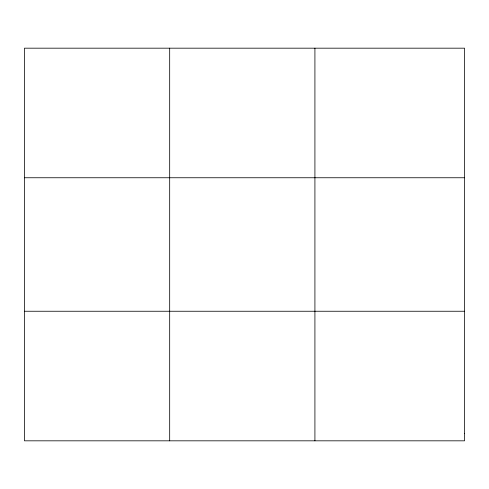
<?xml version="1.0" encoding="UTF-8"?>
<svg xmlns="http://www.w3.org/2000/svg" width="489" height="489" viewBox="0 0 489 489"><rect width="100%" height="100%" fill="white"/><g stroke="black" fill="none" stroke-linecap="round" stroke-linejoin="round"><path stroke-width="0.73" d="M169.683 440.821L169.683 48.179M314.916 440.821L314.916 48.179M24.45 177.751L464.55 177.751M24.45 311.248L464.55 311.248M464.55 433.621L464.55 440.821L24.45 440.821L24.45 48.179L464.55 48.179L464.55 433.621"/></g></svg>
